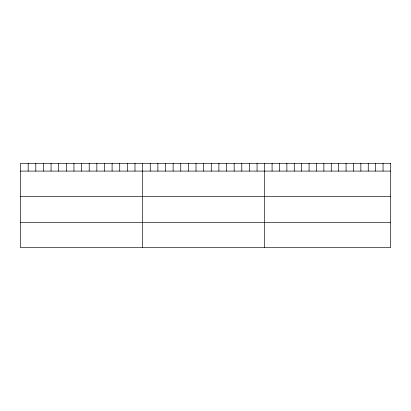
<?xml version="1.0" encoding="UTF-8"?>
<svg xmlns="http://www.w3.org/2000/svg" width="411" height="411" viewBox="0 0 411 411"><rect width="100%" height="100%" fill="white"/><g stroke="black" fill="none" stroke-linecap="round" stroke-linejoin="round"><path stroke-width="0.62" d="M20.55 171.084L390.45 171.084M20.55 196.366L390.45 196.366M20.55 222.418L390.45 222.418M383.052 163.301L383.052 171.084M375.654 163.301L375.654 171.084M368.256 163.301L368.256 171.084M360.858 163.301L360.858 171.084M353.46 163.301L353.46 171.084M346.062 163.301L346.062 171.084M338.664 163.301L338.664 171.084M331.266 163.301L331.266 171.084M323.868 163.301L323.868 171.084M316.47 163.301L316.47 171.084M309.072 163.301L309.072 171.084M301.674 163.301L301.674 171.084M294.276 163.301L294.276 171.084M286.878 163.301L286.878 171.084M279.48 163.301L279.48 171.084M272.082 163.301L272.082 171.084M264.684 163.301L264.684 247.699M257.055 163.301L257.055 171.084M249.426 163.301L249.426 171.084M241.796 163.301L241.796 171.084M234.167 163.301L234.167 171.084M226.538 163.301L226.538 171.084M218.909 163.301L218.909 171.084M211.28 163.301L211.28 171.084M203.65 163.301L203.65 171.084M196.021 163.301L196.021 171.084M188.392 163.301L188.392 171.084M180.763 163.301L180.763 171.084M173.134 163.301L173.134 171.084M165.505 163.301L165.505 171.084M157.875 163.301L157.875 171.084M150.246 163.301L150.246 171.084M142.617 163.301L142.617 247.699M134.988 163.301L134.988 171.084M127.359 163.301L127.359 171.084M119.729 163.301L119.729 171.084M112.1 163.301L112.1 171.084M104.471 163.301L104.471 171.084M96.842 163.301L96.842 171.084M89.213 163.301L89.213 171.084M81.584 163.301L81.584 171.084M73.954 163.301L73.954 171.084M66.325 163.301L66.325 171.084M58.696 163.301L58.696 171.084M51.067 163.301L51.067 171.084M43.438 163.301L43.438 171.084M35.808 163.301L35.808 171.084M28.179 163.301L28.179 171.084M390.45 163.301L20.55 163.301L20.55 247.699L390.45 247.699L390.45 163.301"/></g></svg>
